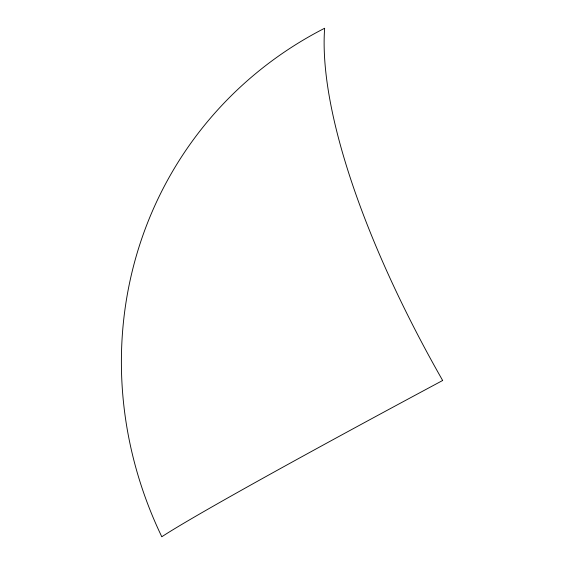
<?xml version="1.0" encoding="UTF-8"?>
<svg xmlns="http://www.w3.org/2000/svg" width="565" height="565" viewBox="0 0 565 565"><rect width="100%" height="100%" fill="white"/><g stroke="black" fill="none" stroke-linecap="round" stroke-linejoin="round"><path stroke-width="0.85" d="M442.656 380.485A470.525 9.718 -27.8 0 0 161.802 536.75A411.129 389.221 35.8 0 1 324.635 28.25A467.34 150.94 57.6 0 0 442.656 380.485"/></g></svg>
